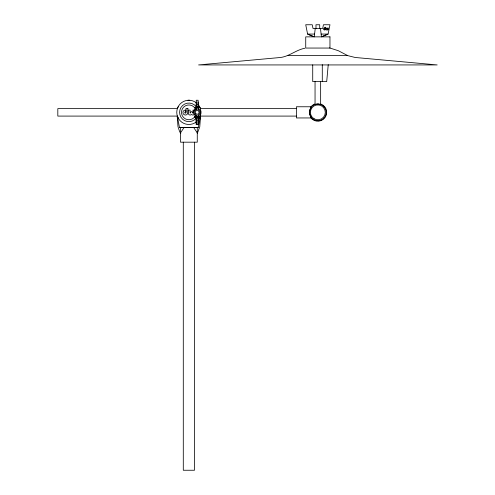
<?xml version="1.0" encoding="UTF-8"?>
<svg xmlns="http://www.w3.org/2000/svg" width="495" height="495" viewBox="0 0 495 495"><rect width="100%" height="100%" fill="white"/><g stroke="black" fill="none" stroke-linecap="round" stroke-linejoin="round"><path stroke-width="0.74" d="M198.136 106.543L198.149 108.758A3.731 3.731 0 0 1 198.149 115.96L198.111 124.474L196.249 124.474L196.218 115.96A3.731 3.731 0 0 1 196.218 108.758L196.249 102.106M196.249 124.474L196.249 114.976L195.785 114.778A2.797 2.797 0 0 1 195.785 109.94L196.249 109.742L196.218 108.758M198.111 124.474L198.111 114.976L198.582 114.778A2.797 2.797 0 0 0 198.582 109.94L198.111 109.742L198.149 108.758M326.644 29.019L326.397 27.992L325.654 27.992L325.654 29.242A0.78 0.78 0 0 0 326.991 29.743A0.78 0.78 0 0 0 328.327 29.242L328.327 27.992L327.579 27.992C327.665 31.024 327.455 27.732 326.644 28.927M200.555 116.195L199.763 126.8L197.27 133.601M328.241 64.666L326.7 81.601L312.722 81.601L312.722 64.894M196.218 115.96L196.249 115.638M315.235 28.481L314.245 36.865L307.593 34.068L305.731 24.75L312.252 24.75L313.001 28.481L322.69 28.481L323.439 24.75L329.961 24.75L328.098 34.068L322.226 36.587M199.374 118.416C201.446 114.685 201.446 110.032 199.374 106.301M177.321 116.245L179.487 127.475L198.278 127.475L200.444 116.245M178.392 106.301L177.427 108.628L57.816 108.628L57.816 116.09L177.427 116.09L178.392 118.416M197.647 117.018L199.949 117.018L200.586 115.496M180.496 132.901L184.22 127.271M288.059 55.613L347.713 55.613L355.169 57.476L437.184 64.932L198.588 64.932L280.603 57.476C289.396 56.325 296.177 49.877 304.883 48.225M195.55 109.531L194.127 107.118A7.419 7.419 0 0 0 183.639 107.118A7.419 7.419 0 0 0 183.639 117.6A7.419 7.419 0 0 0 194.127 117.6L195.55 115.186M179.487 127.475L198.278 127.475M196.342 117.012L194.572 117.018L196.113 117.018M314.566 34.068L307.593 34.068L313.465 36.587M321.125 34.068L328.098 34.068L321.447 36.865L320.463 28.481M187.952 100.244L189.814 100.244M198.111 101.933L198.111 104.606M198.111 104.736L198.347 106.734M196.249 106.765L198.111 106.765M196.249 107.514L198.111 107.514M196.113 107.7L194.572 107.7L196.342 107.706M197.647 107.7L199.955 107.7M200.339 108.628L296.412 108.628M194.838 110.1L192.988 110.1L192.908 113.12L192.376 112.656A0.86 0.86 0 0 0 191.633 111.691L191.417 111.691A0.86 0.86 0 0 0 190.668 112.656L190.136 113.12L190.055 110.1L188.205 110.1L188.205 113.213A1.937 1.937 0 0 0 191.522 114.456A1.937 1.937 0 0 0 194.213 114.524M200.339 116.09L296.412 116.09M196.249 117.204L198.111 117.204M196.249 117.952L198.111 117.952M196.249 120.038L196.02 118.033M196.249 120.167L196.249 122.84M180.78 133.601L179.673 131.713L178.002 126.8L177.204 116.195M197.691 117.012L199.955 117.018M324.708 27.992L324.448 27.974A1.002 1.002 0 0 0 324.336 29.96L324.596 29.978A1.002 1.002 0 0 0 325.524 28.902L325.524 27.293L324.782 27.293C326.366 29.706 323.21 29.242 324.708 28.803M329.614 47.916L338.376 50.744L347.713 55.613M193.545 127.271L197.27 132.901M198.111 115.638L198.149 115.96M322.288 64.666L322.288 81.601M320.642 81.601L320.642 104.513L317.846 103.969L315.049 104.513L315.049 81.601M319.708 28.481L319.708 24.75L315.983 24.75L315.983 28.481M198.111 109.742L198.111 100.244L196.249 100.244L196.249 109.742M197.27 127.271L197.27 142.183L180.496 142.183L180.496 127.271M194.473 142.183L194.473 470.25L183.292 470.25L183.292 142.183M320.878 104.037A8.861 8.861 0 0 1 324.875 117.754A8.861 8.861 0 0 1 310.588 117.439M310.588 107.279A8.861 8.861 0 0 1 314.82 104.037M200.407 116.102A12.115 12.115 0 0 1 197.882 120.471M196.509 121.776A12.115 12.115 0 0 1 180.019 120.625A12.115 12.115 0 0 1 180.019 104.092A12.115 12.115 0 0 1 196.509 102.941M197.882 104.247A12.115 12.115 0 0 1 200.407 108.615M196.255 118.014A9.294 9.294 0 0 1 182.606 119.208A9.294 9.294 0 0 1 182.599 105.509A9.294 9.294 0 0 1 196.255 106.691M309.746 110.187L309.746 114.531L311.658 117.952L296.412 117.952L296.412 106.765L311.658 106.765L309.746 110.187M329.961 36.865L305.731 36.865L305.731 48.052L329.961 48.052L329.961 36.865M187.883 108.368L186.033 108.368L186.033 112.551A0.637 0.637 0 0 1 185.235 113.163A0.637 0.637 0 0 1 184.852 112.229A0.637 0.637 0 0 1 185.848 112.099L185.866 110.1L185.217 110.063A2.487 2.487 0 0 0 184.938 114.995L185.582 115.032A2.487 2.487 0 0 0 187.883 112.365L187.883 108.368M195.865 113.677A1.862 1.862 0 0 0 198.984 112.841A1.862 1.862 0 0 0 196.701 110.558A1.862 1.862 0 0 0 195.865 113.677M313.651 119.623A8.39 8.39 0 0 0 326.236 112.359A8.39 8.39 0 0 0 313.651 105.095A8.39 8.39 0 0 0 313.651 119.623M314.121 118.806A7.45 7.45 0 0 0 325.295 112.359A7.45 7.45 0 0 0 314.121 105.911A7.45 7.45 0 0 0 314.121 118.806"/></g></svg>
